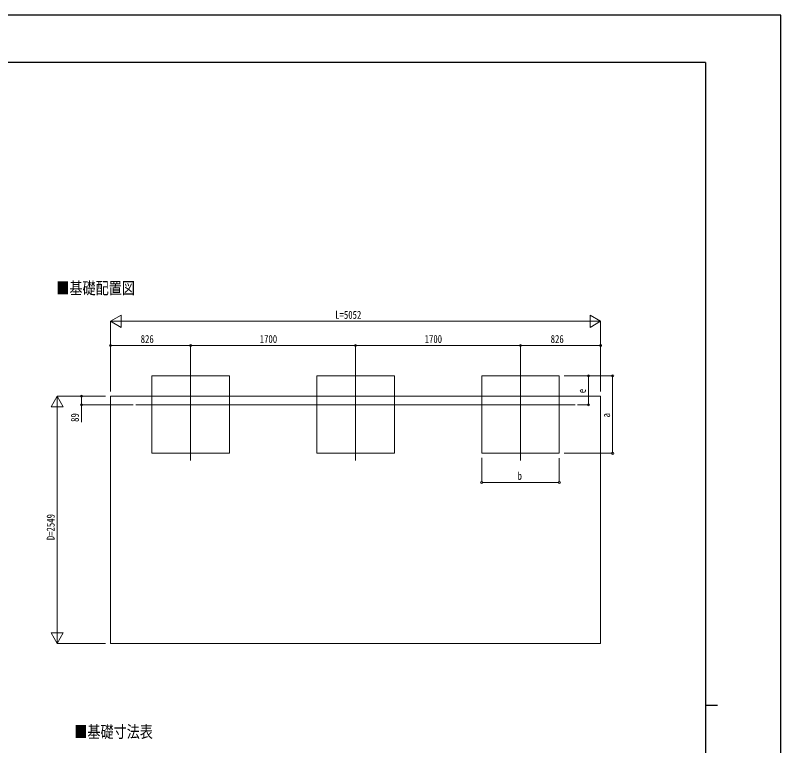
# Model space of a CAD drawing. Units: millimetres, scale not verified. Extents: x -10512 to 10512, y -7425 to 7425.
# Drawn here: x 2623 to 10512, y -106 to 7425 of the extents above; entities that cross this region are included whole.
import ezdxf
from ezdxf.enums import TextEntityAlignment as Align

# ---------------------------------------------------------------- set-up
doc = ezdxf.new("R2010")
doc.units = ezdxf.units.MM
doc.header["$LTSCALE"] = 30
doc.layers.add('0-2_USER1', color=92, linetype='Continuous')
doc.layers.add('0-7_YKK_ZWAK', color=134, linetype='Continuous')
for name, color, linetype, lineweight in [('0-3_YKK_12', 40, 'Continuous', 18), ('0-5_YKK_A1', 120, 'Continuous', 18), ('0-6_YKK_D', 200, 'Continuous', 18)]:
    doc.layers.add(name, color=color, linetype=linetype, lineweight=lineweight)
doc.styles.add('ＭＳ ゴシック', font='')
doc.styles.get('ＭＳ ゴシック').set_extended_font_data('MS Gothic')

msp = doc.modelspace()

# ---------------------------------------------------------------- linework, layer by layer
at = {"layer": '0-3_YKK_12'}
for p, q in [((4430.5, 3789.52), (4430.5, 2832.87)), ((6130.5, 3789.52), (6130.5, 2832.87)), ((7830.5, 3789.52), (7830.5, 2832.87)), ((3866.25, 3408.26), (8394.74, 3408.26))]:
    msp.add_line(p, q, dxfattribs=at)
at = {"layer": '0-5_YKK_A1'}
for p, q in [((3604.5, 3497.26), (8656.5, 3497.26)), ((3604.5, 3497.26), (3604.5, 948.26)), ((8656.5, 3497.26), (8656.5, 948.26)), ((8656.5, 948.26), (3604.5, 948.26))]:
    msp.add_line(p, q, dxfattribs=at)
for points in [[(4030.5, 2908.26), (4830.5, 2908.26), (4830.5, 3708.26), (4030.5, 3708.26)], [(5730.5, 2908.26), (6530.5, 2908.26), (6530.5, 3708.26), (5730.5, 3708.26)], [(7430.5, 2908.26), (8230.5, 2908.26), (8230.5, 3708.26), (7430.5, 3708.26)]]:
    msp.add_lwpolyline(points, close=True, dxfattribs=at)
at = {"layer": '0-6_YKK_D'}
for p, q in [((3604.5, 4269.46), (3712.75, 4331.96)), ((3604.5, 3547.26), (3604.5, 4270.46)), ((3604.5, 4269.46), (3712.75, 4206.96)), ((3604.5, 4269.46), (3821, 4269.46)), ((3712.75, 4206.96), (3712.75, 4331.96)), ((3729.5, 4269.46), (8531.5, 4269.46)), ((8656.5, 4269.46), (8439.99, 4269.46)), ((8656.5, 4269.46), (8548.24, 4331.96)), ((8548.24, 4331.96), (8548.24, 4206.96)), ((8656.5, 4269.46), (8548.24, 4206.96)), ((8656.5, 3547.26), (8656.5, 4270.46)), ((3604.5, 3769.46), (3604.5, 4020.46)), ((4430.5, 4019.46), (3604.5, 4019.46)), ((4430.5, 3790.52), (4430.5, 4020.46)), ((4430.5, 3790.52), (4430.5, 4020.46)), ((4430.5, 4019.46), (6130.5, 4019.46)), ((6130.5, 3790.52), (6130.5, 4020.46)), ((6130.5, 3790.52), (6130.5, 4020.46)), ((6130.5, 4019.46), (7830.5, 4019.46)), ((7830.5, 3769.46), (7830.5, 4020.46)), ((7830.5, 3769.46), (7830.5, 4020.46)), ((7830.5, 4019.46), (8656.5, 4019.46)), ((8656.5, 3769.46), (8656.5, 4020.46)), ((8280.5, 3708.26), (8781.5, 3708.26)), ((8281.5, 3708.26), (8531.5, 3708.26)), ((8530.5, 3408.26), (8530.5, 3708.26)), ((8780.5, 2908.26), (8780.5, 3708.26)), ((3054.5, 3497.26), (2992, 3389.01)), ((3554.5, 3497.26), (3053.5, 3497.26)), ((3054.5, 3497.26), (3117, 3389.01)), ((3054.5, 3497.26), (3054.5, 3280.76)), ((3554.5, 3497.26), (3303.5, 3497.26)), ((3836.47, 3408.26), (3303.5, 3408.26)), ((8419.31, 3408.26), (8531.5, 3408.26)), ((2992, 3389.01), (3117, 3389.01)), ((3054.5, 1073.26), (3054.5, 3372.26)), ((7430.5, 2861.18), (7430.5, 2607.26)), ((8230.5, 2859.25), (8230.5, 2607.26)), ((8280.5, 2908.26), (8781.5, 2908.26)), ((7430.5, 2608.26), (8230.5, 2608.26)), ((3054.5, 948.26), (3054.5, 1164.77)), ((3054.5, 948.26), (2992, 1056.52)), ((3117, 1056.52), (2992, 1056.52)), ((3054.5, 948.26), (3117, 1056.52)), ((3554.5, 948.26), (3053.5, 948.26))]:
    msp.add_line(p, q, dxfattribs=at)
msp.add_lwpolyline([(3304.5, 3497.26), (3304.5, 3408.26), (3304.5, 3230.43)], dxfattribs=at)
for centre in [(3604.5, 4019.46), (4430.5, 4019.46), (4430.5, 4019.46), (6130.5, 4019.46), (6130.5, 4019.46), (7830.5, 4019.46), (7830.5, 4019.46), (8656.5, 4019.46), (8530.5, 3708.26), (8780.5, 3708.26), (3304.5, 3497.26), (3304.5, 3408.26), (8530.5, 3408.26), (8780.5, 2908.26), (7430.5, 2608.26), (8230.5, 2608.26)]:
    msp.add_circle(centre, 10.62, dxfattribs=at)
at = {"layer": '0-7_YKK_ZWAK'}
for p, q in [((9737.55, 6937.5), (-9762.45, 6937.5)), ((9737.55, 6937.5), (9737.55, -6312.5)), ((9737.55, 312.5), (9862.55, 312.5))]:
    msp.add_line(p, q, dxfattribs=at)
msp.add_lwpolyline([(-10512.5, -7425), (10512.5, -7425), (10512.5, 7425), (-10512.5, 7425)], close=True, dxfattribs=at)

# ---------------------------------------------------------------- texts
at = {"layer": '0-2_USER1', "style": 'ＭＳ ゴシック', "width": 0.8}
for s, p in [('■基礎配置図', (3045.83, 4512.6)), ('■基礎寸法表', (3230.68, -61.22))]:
    msp.add_text(s, height=123.8, dxfattribs=at).set_placement(p, align=Align.BOTTOM_LEFT)
at = {"layer": '0-6_YKK_D', "style": 'ＭＳ ゴシック', "width": 0.8}
for s, p in [('L=5052', (5920.5, 4270.46)), ('826', (3915.5, 4021.13)), ('1700', (5142.5, 4021.13)), ('1700', (6842.5, 4021.13)), ('826', (8141.5, 4021.13)), ('b', (7800.5, 2609.93))]:
    msp.add_text(s, height=82.48, dxfattribs=at).set_placement(p, align=Align.BOTTOM_LEFT)
for s, p in [('e', (8528.83, 3528.26)), ('89', (3302.83, 3232.1)), ('a', (8778.83, 3278.26)), ('D=2549', (3053.5, 2012.76))]:
    msp.add_text(s, height=82.48, rotation=90, dxfattribs=at).set_placement(p, align=Align.BOTTOM_LEFT)

doc.saveas('drawing.dxf')
